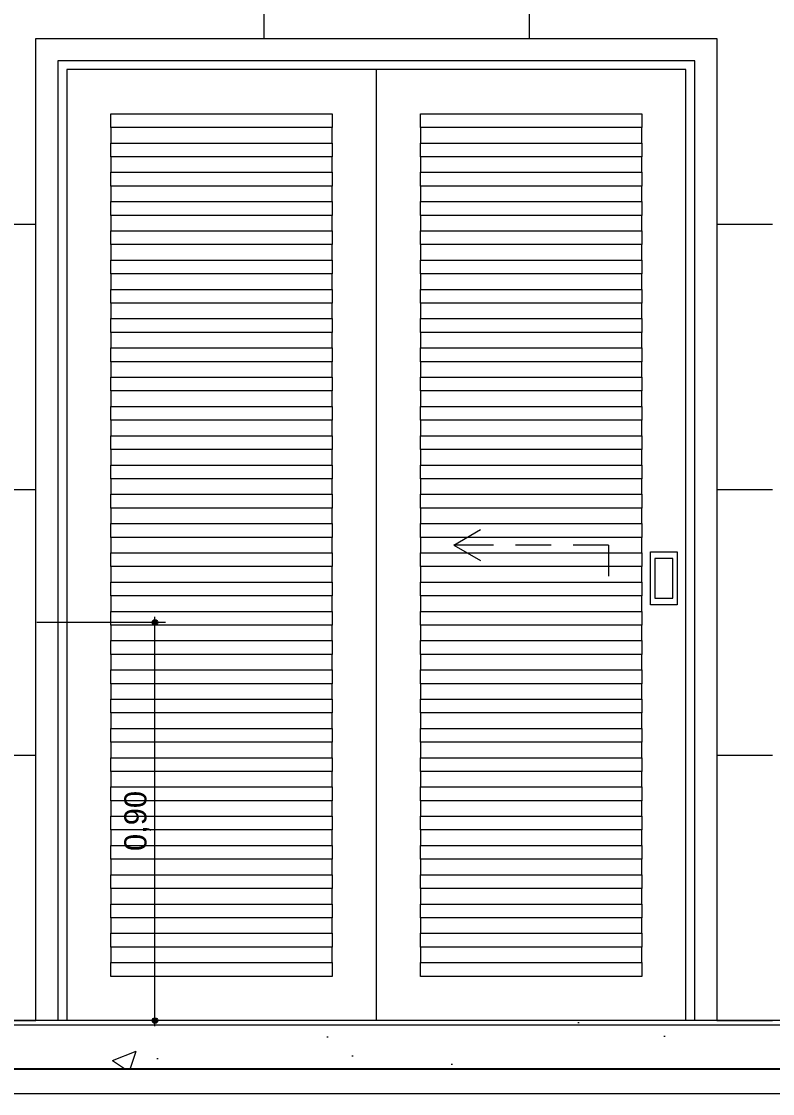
# Model space of a CAD drawing. Header units: metres. Extents: x -1.4 to 64, y -2.2 to 1.7.
# Drawn here: x 18.157 to 19.855, y -2.152 to 0.272 of the extents above; entities that cross this region are included whole.
import ezdxf

# ---------------------------------------------------------------- set-up
doc = ezdxf.new("R2010")
doc.units = ezdxf.units.M
doc.header["$MEASUREMENT"] = 0
for name, color, linetype, lineweight, true_color in [('0_Caneta_No__25', 7, 'Continuous', 13, 0x982312), ('LAJES.EST_Caneta_No__254', 7, 'Continuous', 0, 0xd1c9ad), ('LAJES.EST_Caneta_No__97', 7, 'Continuous', 13, 0x6b6b6b), ('PAREDE CONSTRUIR_Caneta_No__97', 7, 'Continuous', 13, 0x6b6b6b), ('Portas Archicad_Caneta_No__9', 7, 'Continuous', 9, 0x020202)]:
    doc.layers.add(name, color=color, linetype=linetype, lineweight=lineweight, true_color=true_color)
for name, color, linetype, lineweight in [('LAJES.EST_Caneta_No__241', 7, 'Continuous', 13), ('LAJES.EST_Caneta_No__4', 7, 'Continuous', 25), ('LAJES.EST_Caneta_No__7', 7, 'Continuous', 13), ('Portas Archicad_Caneta_No__241', 7, 'Continuous', 13)]:
    doc.layers.add(name, color=color, linetype=linetype, lineweight=lineweight)
doc.styles.add('GENERATED_STYLE_1', font='arial.ttf')
doc.dimstyles.new('GENERATED_STYLE__1', dxfattribs={"dimtxt": 0.05, "dimasz": 0.02375, "dimexe": 0.18, "dimexo": 0.267183, "dimgap": 0, "dimtad": 1, "dimzin": 0, "dimdsep": 46, "dimtxsty": 'GENERATED_STYLE_1', "dimblk": 'ARROWHEAD_11', "dimblk1": 'ARROWHEAD_11', "dimblk2": 'ARROWHEAD_11', "dimcen": 0.09, "dimclrd": 256, "dimclre": 256, "dimclrt": 256, "dimadec": 0, "dimazin": 0, "dimtfac": 1, "dimtdec": 4, "dimtmove": 0, "dimatfit": 3, "dimfxl": 0, "dimtolj": 1, "dimtzin": 0, "dimarcsym": 0})

# ---------------------------------------------------------------- blocks, each defined once
blk = doc.blocks.new('*D67', base_point=(80.2693, -1.9869))
at = {"layer": '0_Caneta_No__25', "linetype": 'Continuous', "lineweight": 13, "true_color": 0x982312}
for points in [[(18.4529, -1.0869), (18.4533, -1.0892), (18.4547, -1.0913), (18.4567, -1.0926), (18.4591, -1.0931), (18.4615, -1.0926), (18.4635, -1.0913), (18.4649, -1.0892), (18.4654, -1.0869), (18.4649, -1.0845), (18.4635, -1.0824), (18.4615, -1.0811), (18.4591, -1.0806), (18.4567, -1.0811), (18.4547, -1.0824), (18.4533, -1.0845)], [(18.4529, -1.9869), (18.4533, -1.9892), (18.4547, -1.9913), (18.4567, -1.9926), (18.4591, -1.9931), (18.4615, -1.9926), (18.4635, -1.9913), (18.4649, -1.9892), (18.4654, -1.9869), (18.4649, -1.9845), (18.4635, -1.9824), (18.4615, -1.9811), (18.4591, -1.9806), (18.4567, -1.9811), (18.4547, -1.9824), (18.4533, -1.9845)]]:
    blk.add_hatch(color=24, dxfattribs=at).paths.add_polyline_path(points)
at = {"layer": '0_Caneta_No__25', "color": 24, "linetype": 'Continuous', "lineweight": 13, "true_color": 0x982312}
for p, q in [((18.4529, -1.0869), (18.1919, -1.0869)), ((18.4591, -1.0806), (18.4591, -1.0744)), ((18.4826, -1.0869), (18.4654, -1.0869)), ((18.4591, -1.9806), (18.4591, -1.0931)), ((18.4529, -1.9869), (18.1919, -1.9869)), ((18.4826, -1.9869), (18.4654, -1.9869)), ((18.4591, -1.9994), (18.4591, -1.9931))]:
    blk.add_line(p, q, dxfattribs=at)
for centre in [(18.4591, -1.0869), (18.4591, -1.9869)]:
    blk.add_circle(centre, 0.00625, dxfattribs=at)
at = {"layer": '0_Caneta_No__25', "color": 24, "lineweight": 13, "true_color": 0x982312, "insert": (18.4491, -1.6036), "char_height": 0.05, "attachment_point": 7, "rotation": 90, "style": 'GENERATED_STYLE_1'}
blk.add_mtext('\\A1;{\\pql;\\fArial|b0|i0|c0|p0;\\W1.000000;0,90}', dxfattribs=at)
blk = doc.blocks.new('ARROWHEAD_11')
at = {"color": 0, "linetype": 'Continuous', "lineweight": 0}
blk.add_line((0, 0), (-1, 0), dxfattribs=at)
at = {"color": 0, "linetype": 'Continuous', "lineweight": 0, "const_width": 0.25, "flags": 128}
blk.add_lwpolyline([(-0.125, 0, 1), (0.125, 0, 1)], format="xyb", close=True, dxfattribs=at)
blk = doc.blocks.new('*D68', base_point=(80.2693, -1.9869))
at = {"layer": '0_Caneta_No__25', "linetype": 'Continuous', "lineweight": 13, "true_color": 0x982312}
for points in [[(16.6925, 1.1631), (16.693, 1.1608), (16.6943, 1.1587), (16.6963, 1.1574), (16.6987, 1.1569), (16.7011, 1.1574), (16.7031, 1.1587), (16.7045, 1.1608), (16.705, 1.1631), (16.7045, 1.1655), (16.7031, 1.1676), (16.7011, 1.1689), (16.6987, 1.1694), (16.6963, 1.1689), (16.6943, 1.1676), (16.693, 1.1655)], [(16.6925, -1.9869), (16.693, -1.9892), (16.6943, -1.9913), (16.6963, -1.9926), (16.6987, -1.9931), (16.7011, -1.9926), (16.7031, -1.9913), (16.7045, -1.9892), (16.705, -1.9869), (16.7045, -1.9845), (16.7031, -1.9824), (16.7011, -1.9811), (16.6987, -1.9806), (16.6963, -1.9811), (16.6943, -1.9824), (16.693, -1.9845)]]:
    blk.add_hatch(color=24, dxfattribs=at).paths.add_polyline_path(points)
at = {"layer": '0_Caneta_No__25', "color": 24, "linetype": 'Continuous', "lineweight": 13, "true_color": 0x982312}
for p, q in [((16.6987, -1.9806), (16.6987, 1.1569)), ((16.6925, -1.9869), (16.6753, -1.9869)), ((16.9659, -1.9869), (16.705, -1.9869)), ((16.6987, -1.9994), (16.6987, -1.9931))]:
    blk.add_line(p, q, dxfattribs=at)
for centre in [(16.6987, 1.1631), (16.6987, -1.9869)]:
    blk.add_circle(centre, 0.00625, dxfattribs=at)
at = {"layer": '0_Caneta_No__25', "color": 24, "lineweight": 13, "true_color": 0x982312, "char_height": 0.05, "attachment_point": 7, "rotation": 90, "style": 'GENERATED_STYLE_1'}
for s, insert in [('\\A1;{\\pql;\\fArial|b0|i0|c0|p0;\\W1.000000;0,01}', (16.6887, 1.0234)), ('\\A1;{\\pql;\\fArial|b0|i0|c0|p0;\\W1.000000;3,15}', (16.6887, -0.5453))]:
    blk.add_mtext(s, dxfattribs=dict(at, insert=insert))

msp = doc.modelspace()

# ---------------------------------------------------------------- hatches: boundary and pattern name
at = {"layer": 'LAJES.EST_Caneta_No__254', "linetype": 'Continuous', "lineweight": 0, "true_color": 0xd1c9ad}
h = msp.add_hatch(dxfattribs=at)
h.set_pattern_fill('Haie_OD_0005', color=9, style=0, pattern_type=2)
h.set_pattern_definition([(45, (80.26927, -1.48686), (-0.159099, 0.159099), [0, -0.15, 0, -0.225]), (110, (80.76927, -1.48686), (0.21143084, 0.0769545), [0, -0.11, 0, -0.19])])
h.paths.add_polyline_path([(16.8053, -1.9969), (21.4056, -1.9969), (21.4056, -1.9869), (16.8053, -1.9869)])
at = {"layer": 'LAJES.EST_Caneta_No__97', "linetype": 'Continuous', "lineweight": 13, "true_color": 0x6b6b6b}
h = msp.add_hatch(dxfattribs=at)
h.set_pattern_fill('AR_CONC_0005', color=251, style=0, pattern_type=2)
h.set_pattern_definition([(50, (80.26927, -1.98686), (-0.546554, 0.0478173), [0.05715, -0.62865]), (355, (80.26927, -1.98686), (-0.1057303, 0.5731705), [0.04572, -0.5029218]), (100.4514, (80.3148, -1.99084), (0.4408237, 0.5253533), [0.04857, -0.5342707]), (46.1842, (80.2693, -1.83446), (-0.813237, 0.126127), [0.085725, -0.942975]), (96.6356, (80.33704, -1.845), (0.712212, 0.742278), [0.072855, -0.801407]), (351.1842, (80.2693, -1.83446), (0.712212, 0.742278), [0.06858, -0.754379]), (21, (80.34547, -1.87256), (-0.4548432, 0.3067956), [0.05715, -0.62865]), (326, (80.34547, -1.87256), (0.185406, 0.552564), [0.04572, -0.50292]), (71.4514, (80.3834, -1.8981), (0.6402493, 0.2457683), [0.04857, -0.53427]), (37.5, (80.26927, -1.98686), (0.0092658, 0.2536651), [0, -0.496824, 0, -0.51054, 0, -0.504825]), (7.5, (80.26927, -1.98686), (0.200459, 0.3005417), [0, -0.291084, 0, -0.485394, 0, -0.192405]), (327.5, (80.09935, -1.98686), (-0.4067718, 0.0171862), [0, -0.1905, 0, -0.59436, 0, -0.78867]), (317.5, (80.02315, -1.98686), (0.4443875, 0.0762795), [0, -0.24765, 0, -0.394716, 0, -0.56007])])
h.paths.add_polyline_path([(16.8053, -2.0969), (21.4056, -2.0969), (21.4056, -1.9969), (16.8053, -1.9969)])
at = {"layer": 'PAREDE CONSTRUIR_Caneta_No__97', "linetype": 'Continuous', "lineweight": 13, "true_color": 0x6b6b6b}
h = msp.add_hatch(dxfattribs=at)
h.set_pattern_fill('Ceramica_60_x_60_0005', color=251, style=0, pattern_type=2)
h.set_pattern_definition([(6e-15, (16.9053, -1.98686), (0, 0.6), []), (90, (16.9053, -1.98686), (-0.6, 0), [])])
h.paths.add_polyline_path([(19.8554, 1.1631), (16.9053, 1.1631), (16.9053, -0.9869), (17.9053, -0.9869), (17.9053, -1.1869), (16.9053, -1.1869), (16.9053, -1.9869), (18.1896, -1.9869), (18.1896, 0.2331), (19.7296, 0.2331), (19.7296, -1.9869), (19.8554, -1.9869)])

# ---------------------------------------------------------------- linework, layer by layer
at = {"layer": 'LAJES.EST_Caneta_No__241', "color": 7, "linetype": 'Continuous', "lineweight": 13}
msp.add_line((16.8053, -2.1519), (21.5056, -2.1519), dxfattribs=at)
at = {"layer": 'LAJES.EST_Caneta_No__4', "color": 7, "linetype": 'Continuous', "lineweight": 25}
msp.add_line((21.4056, -2.0969), (16.8053, -2.0969), dxfattribs=at)
at = {"layer": 'LAJES.EST_Caneta_No__7', "color": 7, "linetype": 'Continuous', "lineweight": 13}
for p, q in [((21.4056, -1.9869), (16.9053, -1.9869)), ((21.4056, -1.9969), (16.8053, -1.9969))]:
    msp.add_line(p, q, dxfattribs=at)
at = {"layer": 'Portas Archicad_Caneta_No__241', "color": 7, "linetype": 'Continuous', "lineweight": 13}
for p, q in [((19.1346, -0.9119), (19.1952, -0.8769)), ((19.2146, -0.9119), (19.1346, -0.9119)), ((19.1346, -0.9119), (19.1952, -0.9469)), ((19.2246, -0.9119), (19.2146, -0.9119)), ((19.3546, -0.9119), (19.2746, -0.9119)), ((19.4846, -0.9119), (19.4046, -0.9119)), ((19.4846, -0.9119), (19.4846, -0.9819))]:
    msp.add_line(p, q, dxfattribs=at)
at = {"layer": 'Portas Archicad_Caneta_No__9', "color": 18, "linetype": 'Continuous', "lineweight": 9, "true_color": 0x020202}
for p, q in [((18.1896, -1.9869), (18.1896, 0.2331)), ((18.1896, 0.2331), (19.7296, 0.2331)), ((19.7296, 0.2331), (19.7296, -1.9869)), ((18.2396, 0.1831), (18.2396, -1.9869)), ((19.6796, 0.1831), (18.2396, 0.1831)), ((19.6796, -1.9869), (19.6796, 0.1831)), ((18.2596, 0.1631), (18.2596, -1.9869)), ((19.6596, 0.1631), (18.2596, 0.1631)), ((18.9596, 0.1631), (18.9596, 0.0631)), ((19.6596, -1.9869), (19.6596, 0.1631)), ((18.3596, 0.032), (18.3596, 0.0631)), ((18.3596, 0.0631), (18.8596, 0.0631)), ((18.8596, 0.0631), (18.8596, 0.032)), ((18.9596, 0.0631), (18.9596, -1.8869)), ((19.0596, 0.032), (19.0596, 0.0631)), ((19.0596, 0.0631), (19.5596, 0.0631)), ((19.5596, 0.0631), (19.5596, 0.032)), ((18.8596, 0.032), (18.3596, 0.032)), ((18.3596, 0.032), (18.3596, -0.003)), ((18.8596, -0.003), (18.8596, 0.032)), ((19.5596, 0.032), (19.0596, 0.032)), ((19.0596, 0.032), (19.0596, -0.003)), ((19.5596, -0.003), (19.5596, 0.032)), ((18.3596, -0.003), (18.8596, -0.003)), ((18.3596, -0.0342), (18.3596, -0.003)), ((18.8596, -0.003), (18.8596, -0.0342)), ((19.0596, -0.003), (19.5596, -0.003)), ((19.0596, -0.0342), (19.0596, -0.003)), ((19.5596, -0.003), (19.5596, -0.0342)), ((18.8596, -0.0342), (18.3596, -0.0342)), ((18.3596, -0.0342), (18.3596, -0.0692)), ((18.8596, -0.0692), (18.8596, -0.0342)), ((19.5596, -0.0342), (19.0596, -0.0342)), ((19.0596, -0.0342), (19.0596, -0.0692)), ((19.5596, -0.0692), (19.5596, -0.0342)), ((18.3596, -0.0692), (18.8596, -0.0692)), ((18.3596, -0.1004), (18.3596, -0.0692)), ((18.8596, -0.0692), (18.8596, -0.1004)), ((19.0596, -0.0692), (19.5596, -0.0692)), ((19.0596, -0.1004), (19.0596, -0.0692)), ((19.5596, -0.0692), (19.5596, -0.1004)), ((18.8596, -0.1004), (18.3596, -0.1004)), ((18.3596, -0.1004), (18.3596, -0.1354)), ((18.8596, -0.1354), (18.8596, -0.1004)), ((19.5596, -0.1004), (19.0596, -0.1004)), ((19.0596, -0.1004), (19.0596, -0.1354)), ((19.5596, -0.1354), (19.5596, -0.1004)), ((18.3596, -0.1354), (18.8596, -0.1354)), ((18.3596, -0.1665), (18.3596, -0.1354)), ((18.8596, -0.1354), (18.8596, -0.1665)), ((19.0596, -0.1354), (19.5596, -0.1354)), ((19.0596, -0.1665), (19.0596, -0.1354)), ((19.5596, -0.1354), (19.5596, -0.1665)), ((18.8596, -0.1665), (18.3596, -0.1665)), ((18.3596, -0.1665), (18.3596, -0.2015)), ((18.8596, -0.2015), (18.8596, -0.1665)), ((19.5596, -0.1665), (19.0596, -0.1665)), ((19.0596, -0.1665), (19.0596, -0.2015)), ((19.5596, -0.2015), (19.5596, -0.1665)), ((18.3596, -0.2015), (18.8596, -0.2015)), ((18.3596, -0.2327), (18.3596, -0.2015)), ((18.8596, -0.2015), (18.8596, -0.2327)), ((19.0596, -0.2015), (19.5596, -0.2015)), ((19.0596, -0.2327), (19.0596, -0.2015)), ((19.5596, -0.2015), (19.5596, -0.2327)), ((18.8596, -0.2327), (18.3596, -0.2327)), ((18.3596, -0.2327), (18.3596, -0.2677)), ((18.8596, -0.2677), (18.8596, -0.2327)), ((19.5596, -0.2327), (19.0596, -0.2327)), ((19.0596, -0.2327), (19.0596, -0.2677)), ((19.5596, -0.2677), (19.5596, -0.2327)), ((18.3596, -0.2677), (18.8596, -0.2677)), ((18.3596, -0.2989), (18.3596, -0.2677)), ((18.8596, -0.2677), (18.8596, -0.2989)), ((19.0596, -0.2677), (19.5596, -0.2677)), ((19.0596, -0.2989), (19.0596, -0.2677)), ((19.5596, -0.2677), (19.5596, -0.2989)), ((18.8596, -0.2989), (18.3596, -0.2989)), ((18.3596, -0.2989), (18.3596, -0.3339)), ((18.8596, -0.3339), (18.8596, -0.2989)), ((19.5596, -0.2989), (19.0596, -0.2989)), ((19.0596, -0.2989), (19.0596, -0.3339)), ((19.5596, -0.3339), (19.5596, -0.2989)), ((18.3596, -0.3339), (18.8596, -0.3339)), ((18.3596, -0.365), (18.3596, -0.3339)), ((18.8596, -0.3339), (18.8596, -0.365)), ((19.0596, -0.3339), (19.5596, -0.3339)), ((19.0596, -0.365), (19.0596, -0.3339)), ((19.5596, -0.3339), (19.5596, -0.365)), ((18.8596, -0.365), (18.3596, -0.365)), ((18.3596, -0.365), (18.3596, -0.4)), ((18.8596, -0.4), (18.8596, -0.365)), ((19.5596, -0.365), (19.0596, -0.365)), ((19.0596, -0.365), (19.0596, -0.4)), ((19.5596, -0.4), (19.5596, -0.365)), ((18.3596, -0.4), (18.8596, -0.4)), ((18.3596, -0.4312), (18.3596, -0.4)), ((18.8596, -0.4), (18.8596, -0.4312)), ((19.0596, -0.4), (19.5596, -0.4)), ((19.0596, -0.4312), (19.0596, -0.4)), ((19.5596, -0.4), (19.5596, -0.4312)), ((18.8596, -0.4312), (18.3596, -0.4312)), ((18.3596, -0.4312), (18.3596, -0.4662)), ((18.8596, -0.4662), (18.8596, -0.4312)), ((19.5596, -0.4312), (19.0596, -0.4312)), ((19.0596, -0.4312), (19.0596, -0.4662)), ((19.5596, -0.4662), (19.5596, -0.4312)), ((18.3596, -0.4662), (18.8596, -0.4662)), ((18.3596, -0.4974), (18.3596, -0.4662)), ((18.8596, -0.4662), (18.8596, -0.4974)), ((19.0596, -0.4662), (19.5596, -0.4662)), ((19.0596, -0.4974), (19.0596, -0.4662)), ((19.5596, -0.4662), (19.5596, -0.4974)), ((18.8596, -0.4974), (18.3596, -0.4974)), ((18.3596, -0.4974), (18.3596, -0.5324)), ((18.8596, -0.5324), (18.8596, -0.4974)), ((19.5596, -0.4974), (19.0596, -0.4974)), ((19.0596, -0.4974), (19.0596, -0.5324)), ((19.5596, -0.5324), (19.5596, -0.4974)), ((18.3596, -0.5324), (18.8596, -0.5324)), ((18.3596, -0.5635), (18.3596, -0.5324)), ((18.8596, -0.5324), (18.8596, -0.5635)), ((19.0596, -0.5324), (19.5596, -0.5324)), ((19.0596, -0.5635), (19.0596, -0.5324)), ((19.5596, -0.5324), (19.5596, -0.5635)), ((18.8596, -0.5635), (18.3596, -0.5635)), ((18.3596, -0.5635), (18.3596, -0.5985)), ((18.8596, -0.5985), (18.8596, -0.5635)), ((19.5596, -0.5635), (19.0596, -0.5635)), ((19.0596, -0.5635), (19.0596, -0.5985)), ((19.5596, -0.5985), (19.5596, -0.5635)), ((18.3596, -0.5985), (18.8596, -0.5985)), ((18.3596, -0.6297), (18.3596, -0.5985)), ((18.8596, -0.5985), (18.8596, -0.6297)), ((19.0596, -0.5985), (19.5596, -0.5985)), ((19.0596, -0.6297), (19.0596, -0.5985)), ((19.5596, -0.5985), (19.5596, -0.6297)), ((18.8596, -0.6297), (18.3596, -0.6297)), ((18.3596, -0.6297), (18.3596, -0.6647)), ((18.8596, -0.6647), (18.8596, -0.6297)), ((19.5596, -0.6297), (19.0596, -0.6297)), ((19.0596, -0.6297), (19.0596, -0.6647)), ((19.5596, -0.6647), (19.5596, -0.6297)), ((18.3596, -0.6647), (18.8596, -0.6647)), ((18.3596, -0.6959), (18.3596, -0.6647)), ((18.8596, -0.6647), (18.8596, -0.6959)), ((19.0596, -0.6647), (19.5596, -0.6647)), ((19.0596, -0.6959), (19.0596, -0.6647)), ((19.5596, -0.6647), (19.5596, -0.6959)), ((18.8596, -0.6959), (18.3596, -0.6959)), ((18.3596, -0.6959), (18.3596, -0.7309)), ((18.8596, -0.7309), (18.8596, -0.6959)), ((19.5596, -0.6959), (19.0596, -0.6959)), ((19.0596, -0.6959), (19.0596, -0.7309)), ((19.5596, -0.7309), (19.5596, -0.6959)), ((18.3596, -0.7309), (18.8596, -0.7309)), ((18.3596, -0.762), (18.3596, -0.7309)), ((18.8596, -0.7309), (18.8596, -0.762)), ((19.0596, -0.7309), (19.5596, -0.7309)), ((19.0596, -0.762), (19.0596, -0.7309)), ((19.5596, -0.7309), (19.5596, -0.762)), ((18.8596, -0.762), (18.3596, -0.762)), ((18.3596, -0.762), (18.3596, -0.797)), ((18.8596, -0.797), (18.8596, -0.762)), ((19.5596, -0.762), (19.0596, -0.762)), ((19.0596, -0.762), (19.0596, -0.797)), ((19.5596, -0.797), (19.5596, -0.762)), ((18.3596, -0.797), (18.8596, -0.797)), ((18.3596, -0.8282), (18.3596, -0.797)), ((18.8596, -0.797), (18.8596, -0.8282)), ((19.0596, -0.797), (19.5596, -0.797)), ((19.0596, -0.8282), (19.0596, -0.797)), ((19.5596, -0.797), (19.5596, -0.8282)), ((18.8596, -0.8282), (18.3596, -0.8282)), ((18.3596, -0.8282), (18.3596, -0.8632)), ((18.8596, -0.8632), (18.8596, -0.8282)), ((19.5596, -0.8282), (19.0596, -0.8282)), ((19.0596, -0.8282), (19.0596, -0.8632)), ((19.5596, -0.8632), (19.5596, -0.8282)), ((18.3596, -0.8632), (18.8596, -0.8632)), ((18.3596, -0.8944), (18.3596, -0.8632)), ((18.8596, -0.8632), (18.8596, -0.8944)), ((19.0596, -0.8632), (19.5596, -0.8632)), ((19.0596, -0.8944), (19.0596, -0.8632)), ((19.5596, -0.8632), (19.5596, -0.8944)), ((18.8596, -0.8944), (18.3596, -0.8944)), ((18.3596, -0.8944), (18.3596, -0.9294)), ((18.8596, -0.9294), (18.8596, -0.8944)), ((19.5596, -0.8944), (19.0596, -0.8944)), ((19.0596, -0.8944), (19.0596, -0.9294)), ((19.5596, -0.9294), (19.5596, -0.8944)), ((18.3596, -0.9294), (18.8596, -0.9294)), ((18.3596, -0.9605), (18.3596, -0.9294)), ((18.8596, -0.9294), (18.8596, -0.9605)), ((19.0596, -0.9294), (19.5596, -0.9294)), ((19.0596, -0.9605), (19.0596, -0.9294)), ((19.5596, -0.9294), (19.5596, -0.9605)), ((19.5796, -1.0469), (19.5796, -0.9269)), ((19.5796, -0.9269), (19.6396, -0.9269)), ((19.6296, -0.9419), (19.5896, -0.9419)), ((19.5896, -0.9419), (19.5896, -1.0319)), ((19.6296, -1.0319), (19.6296, -0.9419)), ((19.6396, -0.9269), (19.6396, -1.0469)), ((18.8596, -0.9605), (18.3596, -0.9605)), ((18.3596, -0.9605), (18.3596, -0.9955)), ((18.8596, -0.9955), (18.8596, -0.9605)), ((19.5596, -0.9605), (19.0596, -0.9605)), ((19.0596, -0.9605), (19.0596, -0.9955)), ((19.5596, -0.9955), (19.5596, -0.9605)), ((18.3596, -0.9955), (18.8596, -0.9955)), ((18.3596, -1.0267), (18.3596, -0.9955)), ((18.8596, -0.9955), (18.8596, -1.0267)), ((19.0596, -0.9955), (19.5596, -0.9955)), ((19.0596, -1.0267), (19.0596, -0.9955)), ((19.5596, -0.9955), (19.5596, -1.0267)), ((18.8596, -1.0267), (18.3596, -1.0267)), ((18.3596, -1.0267), (18.3596, -1.0617)), ((18.8596, -1.0617), (18.8596, -1.0267)), ((19.5596, -1.0267), (19.0596, -1.0267)), ((19.0596, -1.0267), (19.0596, -1.0617)), ((19.5596, -1.0617), (19.5596, -1.0267)), ((19.5896, -1.0319), (19.6296, -1.0319)), ((18.3596, -1.0617), (18.8596, -1.0617)), ((18.3596, -1.0929), (18.3596, -1.0617)), ((18.8596, -1.0617), (18.8596, -1.0929)), ((19.0596, -1.0617), (19.5596, -1.0617)), ((19.0596, -1.0929), (19.0596, -1.0617)), ((19.5596, -1.0617), (19.5596, -1.0929)), ((19.6396, -1.0469), (19.5796, -1.0469)), ((18.8596, -1.0929), (18.3596, -1.0929)), ((18.3596, -1.0929), (18.3596, -1.1279)), ((18.8596, -1.1279), (18.8596, -1.0929)), ((19.5596, -1.0929), (19.0596, -1.0929)), ((19.0596, -1.0929), (19.0596, -1.1279)), ((19.5596, -1.1279), (19.5596, -1.0929)), ((18.3596, -1.1279), (18.8596, -1.1279)), ((18.3596, -1.159), (18.3596, -1.1279)), ((18.8596, -1.1279), (18.8596, -1.159)), ((19.0596, -1.1279), (19.5596, -1.1279)), ((19.0596, -1.159), (19.0596, -1.1279)), ((19.5596, -1.1279), (19.5596, -1.159)), ((18.8596, -1.159), (18.3596, -1.159)), ((18.3596, -1.159), (18.3596, -1.194)), ((18.8596, -1.194), (18.8596, -1.159)), ((19.5596, -1.159), (19.0596, -1.159)), ((19.0596, -1.159), (19.0596, -1.194)), ((19.5596, -1.194), (19.5596, -1.159)), ((18.3596, -1.194), (18.8596, -1.194)), ((18.3596, -1.2252), (18.3596, -1.194)), ((18.8596, -1.194), (18.8596, -1.2252)), ((19.0596, -1.194), (19.5596, -1.194)), ((19.0596, -1.2252), (19.0596, -1.194)), ((19.5596, -1.194), (19.5596, -1.2252)), ((18.8596, -1.2252), (18.3596, -1.2252)), ((18.3596, -1.2252), (18.3596, -1.2602)), ((18.8596, -1.2602), (18.8596, -1.2252)), ((19.5596, -1.2252), (19.0596, -1.2252)), ((19.0596, -1.2252), (19.0596, -1.2602)), ((19.5596, -1.2602), (19.5596, -1.2252)), ((18.3596, -1.2602), (18.8596, -1.2602)), ((18.3596, -1.2914), (18.3596, -1.2602)), ((18.8596, -1.2602), (18.8596, -1.2914)), ((19.0596, -1.2602), (19.5596, -1.2602)), ((19.0596, -1.2914), (19.0596, -1.2602)), ((19.5596, -1.2602), (19.5596, -1.2914)), ((18.8596, -1.2914), (18.3596, -1.2914)), ((18.3596, -1.2914), (18.3596, -1.3264)), ((18.8596, -1.3264), (18.8596, -1.2914)), ((19.5596, -1.2914), (19.0596, -1.2914)), ((19.0596, -1.2914), (19.0596, -1.3264)), ((19.5596, -1.3264), (19.5596, -1.2914)), ((18.3596, -1.3264), (18.8596, -1.3264)), ((18.3596, -1.3575), (18.3596, -1.3264)), ((18.8596, -1.3264), (18.8596, -1.3575)), ((19.0596, -1.3264), (19.5596, -1.3264)), ((19.0596, -1.3575), (19.0596, -1.3264)), ((19.5596, -1.3264), (19.5596, -1.3575)), ((18.8596, -1.3575), (18.3596, -1.3575)), ((18.3596, -1.3575), (18.3596, -1.3925)), ((18.8596, -1.3925), (18.8596, -1.3575)), ((19.5596, -1.3575), (19.0596, -1.3575)), ((19.0596, -1.3575), (19.0596, -1.3925)), ((19.5596, -1.3925), (19.5596, -1.3575)), ((18.3596, -1.3925), (18.8596, -1.3925)), ((18.3596, -1.4237), (18.3596, -1.3925)), ((18.8596, -1.3925), (18.8596, -1.4237)), ((19.0596, -1.3925), (19.5596, -1.3925)), ((19.0596, -1.4237), (19.0596, -1.3925)), ((19.5596, -1.3925), (19.5596, -1.4237)), ((18.8596, -1.4237), (18.3596, -1.4237)), ((18.3596, -1.4237), (18.3596, -1.4587)), ((18.8596, -1.4587), (18.8596, -1.4237)), ((19.5596, -1.4237), (19.0596, -1.4237)), ((19.0596, -1.4237), (19.0596, -1.4587)), ((19.5596, -1.4587), (19.5596, -1.4237)), ((18.3596, -1.4587), (18.8596, -1.4587)), ((18.3596, -1.4899), (18.3596, -1.4587)), ((18.8596, -1.4587), (18.8596, -1.4899)), ((19.0596, -1.4587), (19.5596, -1.4587)), ((19.0596, -1.4899), (19.0596, -1.4587)), ((19.5596, -1.4587), (19.5596, -1.4899)), ((18.8596, -1.4899), (18.3596, -1.4899)), ((18.3596, -1.4899), (18.3596, -1.5249)), ((18.8596, -1.5249), (18.8596, -1.4899)), ((19.5596, -1.4899), (19.0596, -1.4899)), ((19.0596, -1.4899), (19.0596, -1.5249)), ((19.5596, -1.5249), (19.5596, -1.4899)), ((18.3596, -1.5249), (18.8596, -1.5249)), ((18.3596, -1.556), (18.3596, -1.5249)), ((18.8596, -1.5249), (18.8596, -1.556)), ((19.0596, -1.5249), (19.5596, -1.5249)), ((19.0596, -1.556), (19.0596, -1.5249)), ((19.5596, -1.5249), (19.5596, -1.556)), ((18.8596, -1.556), (18.3596, -1.556)), ((18.3596, -1.556), (18.3596, -1.591)), ((18.8596, -1.591), (18.8596, -1.556)), ((19.5596, -1.556), (19.0596, -1.556)), ((19.0596, -1.556), (19.0596, -1.591)), ((19.5596, -1.591), (19.5596, -1.556)), ((18.3596, -1.591), (18.8596, -1.591)), ((18.3596, -1.6222), (18.3596, -1.591)), ((18.8596, -1.591), (18.8596, -1.6222)), ((19.0596, -1.591), (19.5596, -1.591)), ((19.0596, -1.6222), (19.0596, -1.591)), ((19.5596, -1.591), (19.5596, -1.6222)), ((18.8596, -1.6222), (18.3596, -1.6222)), ((18.3596, -1.6222), (18.3596, -1.6572)), ((18.8596, -1.6572), (18.8596, -1.6222)), ((19.5596, -1.6222), (19.0596, -1.6222)), ((19.0596, -1.6222), (19.0596, -1.6572)), ((19.5596, -1.6572), (19.5596, -1.6222)), ((18.3596, -1.6572), (18.8596, -1.6572)), ((18.3596, -1.6884), (18.3596, -1.6572)), ((18.8596, -1.6572), (18.8596, -1.6884)), ((19.0596, -1.6572), (19.5596, -1.6572)), ((19.0596, -1.6884), (19.0596, -1.6572)), ((19.5596, -1.6572), (19.5596, -1.6884)), ((18.8596, -1.6884), (18.3596, -1.6884)), ((18.3596, -1.6884), (18.3596, -1.7234)), ((18.8596, -1.7234), (18.8596, -1.6884)), ((19.5596, -1.6884), (19.0596, -1.6884)), ((19.0596, -1.6884), (19.0596, -1.7234)), ((19.5596, -1.7234), (19.5596, -1.6884)), ((18.3596, -1.7234), (18.8596, -1.7234)), ((18.3596, -1.7545), (18.3596, -1.7234)), ((18.8596, -1.7234), (18.8596, -1.7545)), ((19.0596, -1.7234), (19.5596, -1.7234)), ((19.0596, -1.7545), (19.0596, -1.7234)), ((19.5596, -1.7234), (19.5596, -1.7545)), ((18.8596, -1.7545), (18.3596, -1.7545)), ((18.3596, -1.7545), (18.3596, -1.7895)), ((18.8596, -1.7895), (18.8596, -1.7545)), ((19.5596, -1.7545), (19.0596, -1.7545)), ((19.0596, -1.7545), (19.0596, -1.7895)), ((19.5596, -1.7895), (19.5596, -1.7545)), ((18.3596, -1.7895), (18.8596, -1.7895)), ((18.3596, -1.8207), (18.3596, -1.7895)), ((18.8596, -1.7895), (18.8596, -1.8207)), ((19.0596, -1.7895), (19.5596, -1.7895)), ((19.0596, -1.8207), (19.0596, -1.7895)), ((19.5596, -1.7895), (19.5596, -1.8207)), ((18.8596, -1.8207), (18.3596, -1.8207)), ((18.3596, -1.8207), (18.3596, -1.8557)), ((18.8596, -1.8557), (18.8596, -1.8207)), ((19.5596, -1.8207), (19.0596, -1.8207)), ((19.0596, -1.8207), (19.0596, -1.8557)), ((19.5596, -1.8557), (19.5596, -1.8207)), ((18.3596, -1.8557), (18.8596, -1.8557)), ((18.3596, -1.8869), (18.3596, -1.8557)), ((18.8596, -1.8557), (18.8596, -1.8869)), ((19.0596, -1.8557), (19.5596, -1.8557)), ((19.0596, -1.8869), (19.0596, -1.8557)), ((19.5596, -1.8557), (19.5596, -1.8869)), ((18.8596, -1.8869), (18.3596, -1.8869)), ((18.9596, -1.8869), (18.9596, -1.9869)), ((19.5596, -1.8869), (19.0596, -1.8869))]:
    msp.add_line(p, q, dxfattribs=at)

# ---------------------------------------------------------------- dimensions: what is measured, and where the dimension line sits
at = {"color": 24, "linetype": 'Continuous', "lineweight": 13, "true_color": 0x982312}
for base, p2, picture, middle in [((16.6987, 1.1631), (19.1554, 1.1631), '*D68', (16.6637, -0.4806)), ((18.4591, -1.0869), (17.9053, -1.0869), '*D67', (18.4241, -1.5389))]:
    dim = msp.add_linear_dim(base=base, p1=(16.9053, -1.9869), p2=p2, angle=90, dimstyle='GENERATED_STYLE__1', dxfattribs=at)
    dim.commit()
    dim.dimension.update_dxf_attribs({"geometry": picture, "text_midpoint": middle, "dimtype": 160, "text_rotation": 90})

doc.saveas('drawing.dxf')
